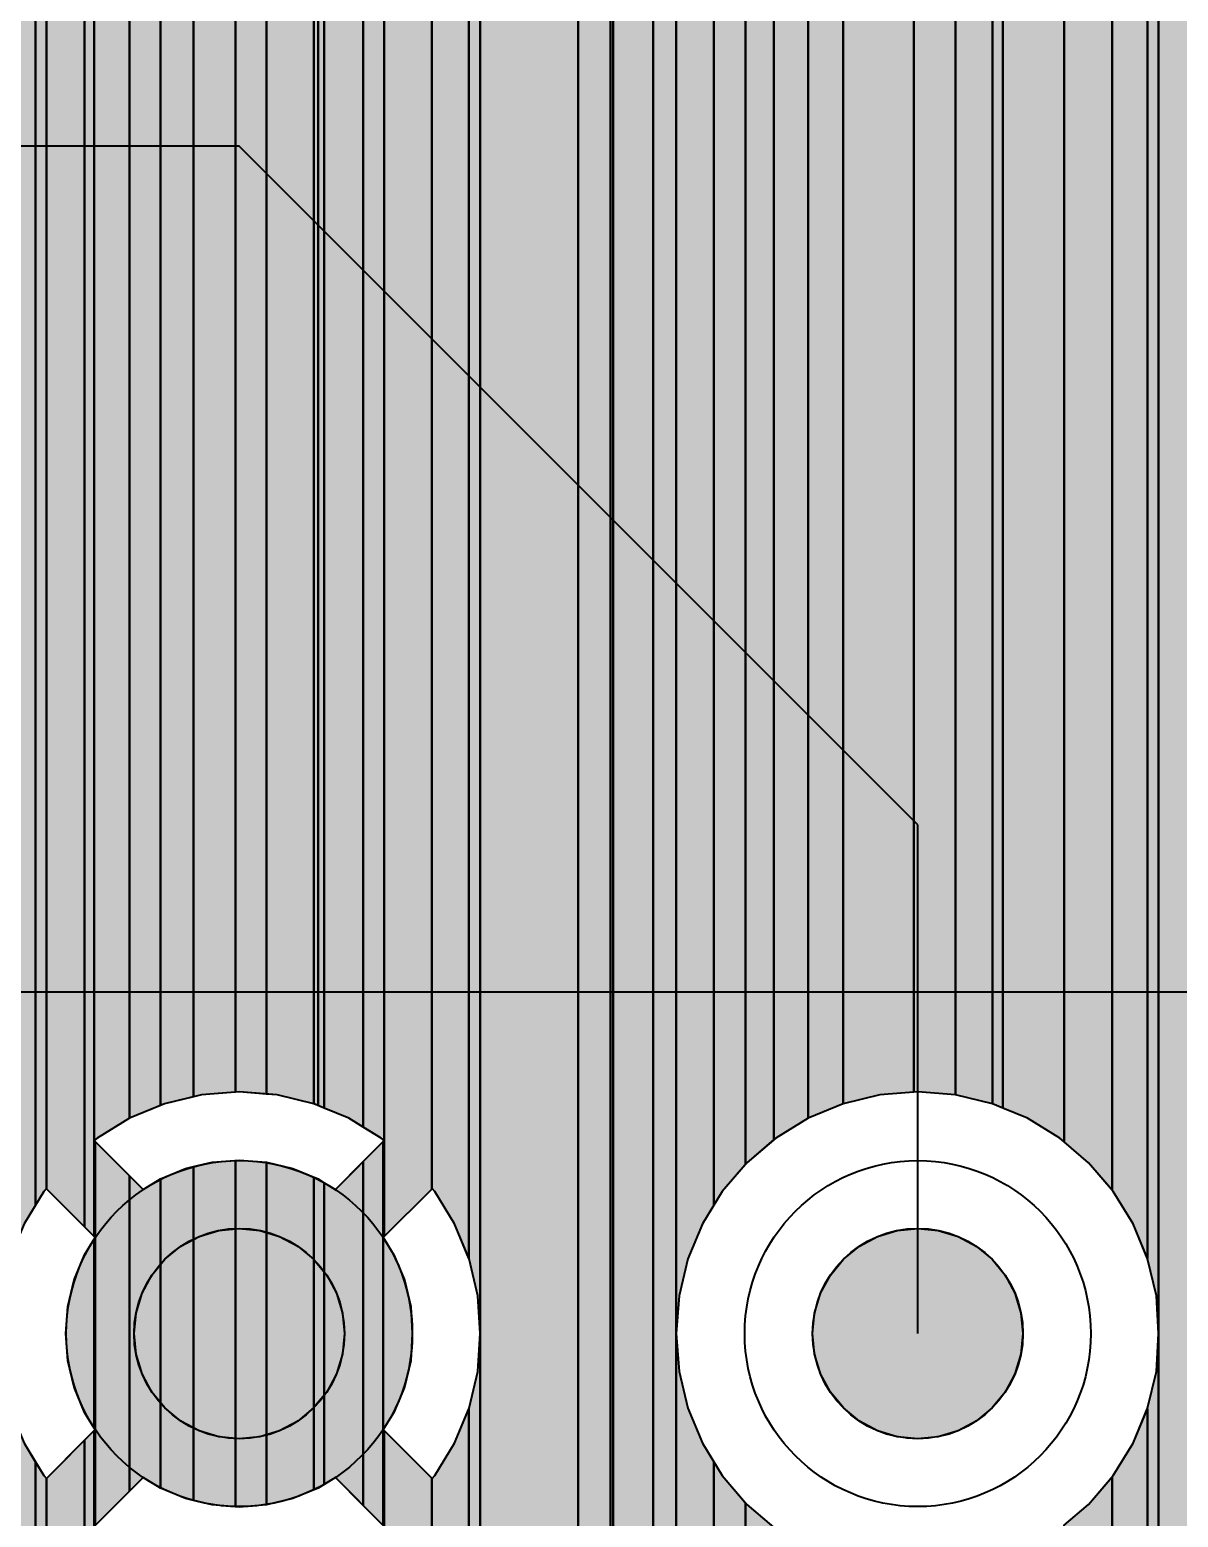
# Model space of a CAD drawing. Header units: millimetres. Extents: x 3 to 111, y 3 to 56.
# Drawn here: x 89.91 to 94.21, y 44.88 to 50.45 of the extents above; entities that cross this region are included whole.
import ezdxf

# ---------------------------------------------------------------- set-up
doc = ezdxf.new("R2010")
doc.units = ezdxf.units.MM
for name, color, linetype in [('bottom_copper', 7, 'Continuous'), ('drill_plated', 7, 'Continuous'), ('top_copper', 7, 'Continuous'), ('top_silk', 7, 'Continuous')]:
    doc.layers.add(name, color=color, linetype=linetype)

# ---------------------------------------------------------------- blocks, each defined once
blk = doc.blocks.new('Block9627')
at = {"layer": 'bottom_copper', "lineweight": 40}
for points in [[(0.3419, 37.6894), (0.2632, 37.6705), (0.1744, 37.6338), (0.1744, 46.3508), (0.2291, 46.3843), (0.3419, 46.4806), (0.3419, 37.6894)], [(0.1744, 39.3503), (0.166, 39.4918), (0.1329, 39.6298), (0.1321, 39.6318), (0.1321, 46.3249), (0.1744, 46.3508), (0.1744, 39.3503)], [(0.1321, 39.6318), (0.0786, 39.7609), (0.0044, 39.8819), (0, 39.8871), (0, 46.2607), (0.0842, 46.2955), (0.1321, 46.3249), (0.1321, 39.6318)], [(0, 39.8871), (-0.0877, 39.9899), (-0.1792, 40.068), (-0.1792, 46.2049), (-0.0728, 46.2305), (0, 46.2607), (0, 39.8871)], [(0.1744, 37.6338), (0.1321, 37.6162), (0.1321, 39.0689), (0.1329, 39.0708), (0.166, 39.2088), (0.1744, 39.3503), (0.1744, 37.6338)], [(0.1321, 37.6162), (0.0111, 37.542), (0, 37.5326), (0, 38.8136), (0.0044, 38.8187), (0.0786, 38.9397), (0.1321, 39.0689), (0.1321, 37.6162)], [(0, 37.1734), (-0.1792, 37.3526), (-0.1792, 38.6326), (-0.0877, 38.7107), (0, 38.8136), (0, 37.1734)]]:
    blk.add_hatch(color=7, dxfattribs=at).paths.add_polyline_path(points, flags=0)
at = {"layer": 'bottom_copper', "color": 7, "lineweight": 40}
for points in [[(0.3419, 37.6894), (0.2632, 37.6705), (0.1744, 37.6338), (0.1744, 46.3508), (0.2291, 46.3843), (0.3419, 46.4806), (0.3419, 37.6894)], [(0.1744, 39.3503), (0.166, 39.4918), (0.1329, 39.6298), (0.1321, 39.6318), (0.1321, 46.3249), (0.1744, 46.3508), (0.1744, 39.3503)], [(0.1321, 39.6318), (0.0786, 39.7609), (0.0044, 39.8819), (0, 39.8871), (0, 46.2607), (0.0842, 46.2955), (0.1321, 46.3249), (0.1321, 39.6318)], [(0, 39.8871), (-0.0877, 39.9899), (-0.1792, 40.068), (-0.1792, 46.2049), (-0.0728, 46.2305), (0, 46.2607), (0, 39.8871)], [(0.1744, 37.6338), (0.1321, 37.6162), (0.1321, 39.0689), (0.1329, 39.0708), (0.166, 39.2088), (0.1744, 39.3503), (0.1744, 37.6338)], [(0.1321, 37.6162), (0.0111, 37.542), (0, 37.5326), (0, 38.8136), (0.0044, 38.8187), (0.0786, 38.9397), (0.1321, 39.0689), (0.1321, 37.6162)], [(0, 37.1734), (-0.1792, 37.3526), (-0.1792, 38.6326), (-0.0877, 38.7107), (0, 38.8136), (0, 37.1734)]]:
    blk.add_lwpolyline(points, close=True, dxfattribs=at)
blk = doc.blocks.new('Block10549')
at = {"layer": 'bottom_copper', "lineweight": 40}
for points in [[(0.1601, 40.2302), (0.0221, 40.2633), (0.01, 40.2643), (0.01, 51.435), (0.1601, 51.435), (0.1601, 40.2302)], [(0.2461, 40.1946), (0.1601, 40.2302), (0.1601, 51.435), (0.2461, 51.435), (0.2461, 40.1946)], [(0.3877, 42.3907), (0.3447, 42.3206), (0.2904, 42.1895), (0.2573, 42.0515), (0.2461, 41.91), (0.2461, 51.435), (0.3877, 51.435), (0.3877, 42.3907)], [(0.01, 40.2643), (0, 40.265), (0, 49.6506), (0.01, 49.82), (0.01, 40.2643)], [(0.5057, 42.5434), (0.4189, 42.4416), (0.3877, 42.3907), (0.3877, 49.82), (0.401, 49.6506), (0.4407, 49.4854), (0.5057, 49.3284), (0.5057, 42.5434)], [(0, 40.265), (-0.1194, 40.2745), (-0.1208, 40.2744), (-0.1208, 49.3021), (-0.1047, 49.3284), (-0.0397, 49.4854), (0, 49.6506), (0, 40.265)], [(0.6123, 42.636), (0.511, 42.5496), (0.5057, 42.5434), (0.5057, 49.3284), (0.5945, 49.1835), (0.6123, 49.1626), (0.6123, 42.636)], [(0.74, 42.7159), (0.619, 42.6417), (0.6123, 42.636), (0.6123, 49.1626), (0.7048, 49.0543), (0.74, 49.0242), (0.74, 42.7159)], [(0.8711, 42.7702), (0.74, 42.7159), (0.74, 49.0242), (0.834, 48.944), (0.8711, 48.9213), (0.8711, 42.7702)], [(1.1359, 42.8133), (1.0091, 42.8033), (0.8711, 42.7702), (0.8711, 48.9213), (0.9789, 48.8552), (1.1359, 48.7902), (1.1359, 42.8133)], [(1.2921, 42.8033), (1.1506, 42.8145), (1.1359, 42.8133), (1.1359, 48.7902), (1.2921, 48.7527), (1.2921, 42.8033)], [(1.4301, 42.7702), (1.2921, 42.8033), (1.2921, 48.7527), (1.3011, 48.7505), (1.4301, 48.7403), (1.4301, 42.7702)], [(1.4688, 42.7542), (1.4301, 42.7702), (1.4301, 48.7403), (1.4688, 48.7373), (1.4688, 42.7542)], [(0.3877, 40.1167), (0.2912, 40.1759), (0.2461, 40.1946), (0.2461, 41.91), (0.2573, 41.7685), (0.2904, 41.6305), (0.3447, 41.4994), (0.3877, 41.4293), (0.3877, 40.1167)], [(0.5057, 40.022), (0.4122, 40.1017), (0.3877, 40.1167), (0.3877, 41.4293), (0.4189, 41.3784), (0.5057, 41.2766), (0.5057, 40.022)], [(0.6123, 39.9016), (0.5202, 40.0096), (0.5057, 40.022), (0.5057, 41.2766), (0.511, 41.2704), (0.6123, 41.184), (0.6123, 39.9016)]]:
    blk.add_hatch(color=7, dxfattribs=at).paths.add_polyline_path(points, flags=0)
at = {"layer": 'bottom_copper', "color": 7, "lineweight": 40}
for points in [[(0.1601, 40.2302), (0.0221, 40.2633), (0.01, 40.2643), (0.01, 51.435), (0.1601, 51.435), (0.1601, 40.2302)], [(0.2461, 40.1946), (0.1601, 40.2302), (0.1601, 51.435), (0.2461, 51.435), (0.2461, 40.1946)], [(0.3877, 42.3907), (0.3447, 42.3206), (0.2904, 42.1895), (0.2573, 42.0515), (0.2461, 41.91), (0.2461, 51.435), (0.3877, 51.435), (0.3877, 42.3907)], [(0.01, 40.2643), (0, 40.265), (0, 49.6506), (0.01, 49.82), (0.01, 40.2643)], [(0.5057, 42.5434), (0.4189, 42.4416), (0.3877, 42.3907), (0.3877, 49.82), (0.401, 49.6506), (0.4407, 49.4854), (0.5057, 49.3284), (0.5057, 42.5434)], [(0, 40.265), (-0.1194, 40.2745), (-0.1208, 40.2744), (-0.1208, 49.3021), (-0.1047, 49.3284), (-0.0397, 49.4854), (0, 49.6506), (0, 40.265)], [(0.6123, 42.636), (0.511, 42.5496), (0.5057, 42.5434), (0.5057, 49.3284), (0.5945, 49.1835), (0.6123, 49.1626), (0.6123, 42.636)], [(0.74, 42.7159), (0.619, 42.6417), (0.6123, 42.636), (0.6123, 49.1626), (0.7048, 49.0543), (0.74, 49.0242), (0.74, 42.7159)], [(0.8711, 42.7702), (0.74, 42.7159), (0.74, 49.0242), (0.834, 48.944), (0.8711, 48.9213), (0.8711, 42.7702)], [(1.1359, 42.8133), (1.0091, 42.8033), (0.8711, 42.7702), (0.8711, 48.9213), (0.9789, 48.8552), (1.1359, 48.7902), (1.1359, 42.8133)], [(1.2921, 42.8033), (1.1506, 42.8145), (1.1359, 42.8133), (1.1359, 48.7902), (1.2921, 48.7527), (1.2921, 42.8033)], [(1.4301, 42.7702), (1.2921, 42.8033), (1.2921, 48.7527), (1.3011, 48.7505), (1.4301, 48.7403), (1.4301, 42.7702)], [(1.4688, 42.7542), (1.4301, 42.7702), (1.4301, 48.7403), (1.4688, 48.7373), (1.4688, 42.7542)], [(0.3877, 40.1167), (0.2912, 40.1759), (0.2461, 40.1946), (0.2461, 41.91), (0.2573, 41.7685), (0.2904, 41.6305), (0.3447, 41.4994), (0.3877, 41.4293), (0.3877, 40.1167)], [(0.5057, 40.022), (0.4122, 40.1017), (0.3877, 40.1167), (0.3877, 41.4293), (0.4189, 41.3784), (0.5057, 41.2766), (0.5057, 40.022)], [(0.6123, 39.9016), (0.5202, 40.0096), (0.5057, 40.022), (0.5057, 41.2766), (0.511, 41.2704), (0.6123, 41.184), (0.6123, 39.9016)]]:
    blk.add_lwpolyline(points, close=True, dxfattribs=at)
blk = doc.blocks.new('Block10751')
at = {"layer": 'bottom_copper', "lineweight": 40}
for points in [[(0.4092, 0.0985), (0.2691, 0.0874), (0.1311, 0.0543), (0.0423, 0.0175), (0.0423, 8.7346), (0.097, 8.7681), (0.2262, 8.8784), (0.3365, 9.0076), (0.4092, 9.1262), (0.4092, 0.0985)], [(0, 2.0155), (-0.0535, 2.1447), (-0.1277, 2.2657), (-0.1371, 2.2768), (-0.1389, 2.275), (-0.1389, 8.6416), (-0.0479, 8.6793), (0, 8.7087), (0, 2.0155)], [(0.0423, 1.7341), (0.0339, 1.8756), (0.0008, 2.0136), (0, 2.0155), (0, 8.7087), (0.0423, 8.7346), (0.0423, 1.7341)], [(0.0423, 0.0175), (0, 0), (0, 1.4527), (0.0008, 1.4546), (0.0339, 1.5926), (0.0423, 1.7341), (0.0423, 0.0175)], [(0, 0), (-0.121, -0.0742), (-0.1389, -0.0894), (-0.1389, 1.1932), (-0.1371, 1.1914), (-0.1277, 1.2025), (-0.0535, 1.3235), (0, 1.4527), (0, 0)]]:
    blk.add_hatch(color=7, dxfattribs=at).paths.add_polyline_path(points, flags=0)
at = {"layer": 'bottom_copper', "color": 7, "lineweight": 40}
for points in [[(0.4092, 0.0985), (0.2691, 0.0874), (0.1311, 0.0543), (0.0423, 0.0175), (0.0423, 8.7346), (0.097, 8.7681), (0.2262, 8.8784), (0.3365, 9.0076), (0.4092, 9.1262), (0.4092, 0.0985)], [(0, 2.0155), (-0.0535, 2.1447), (-0.1277, 2.2657), (-0.1371, 2.2768), (-0.1389, 2.275), (-0.1389, 8.6416), (-0.0479, 8.6793), (0, 8.7087), (0, 2.0155)], [(0.0423, 1.7341), (0.0339, 1.8756), (0.0008, 2.0136), (0, 2.0155), (0, 8.7087), (0.0423, 8.7346), (0.0423, 1.7341)], [(0.0423, 0.0175), (0, 0), (0, 1.4527), (0.0008, 1.4546), (0.0339, 1.5926), (0.0423, 1.7341), (0.0423, 0.0175)], [(0, 0), (-0.121, -0.0742), (-0.1389, -0.0894), (-0.1389, 1.1932), (-0.1371, 1.1914), (-0.1277, 1.2025), (-0.0535, 1.3235), (0, 1.4527), (0, 0)]]:
    blk.add_lwpolyline(points, close=True, dxfattribs=at)
blk = doc.blocks.new('Block11096')
at = {"layer": 'bottom_copper', "lineweight": 40}
for points in [[(0.355, 42.4509), (0.1772, 42.2731), (0.1772, 48.7633), (0.289, 48.7902), (0.355, 48.8175), (0.355, 42.4509)], [(0.0986, 42.6831), (0.0451, 42.7159), (-0.0473, 42.7542), (-0.0473, 48.7373), (-0.0456, 48.7372), (0.0986, 48.7485), (0.0986, 42.6831)], [(0.1772, 42.6323), (0.1661, 42.6417), (0.0986, 42.6831), (0.0986, 48.7485), (0.1238, 48.7505), (0.1772, 48.7633), (0.1772, 42.6323)], [(0.1737, 41.1912), (0.0986, 41.2663), (0.0986, 42.5537), (0.1737, 42.6288), (0.1737, 41.1912)], [(0.1772, 42.2731), (0.1737, 42.2696), (0.1737, 42.6288), (0.1772, 42.6323), (0.1772, 42.2731)], [(0.0986, 41.2663), (-0.0059, 41.3708), (-0.0473, 41.3454), (-0.0473, 42.4746), (-0.0059, 42.4492), (0.0986, 42.5537), (0.0986, 41.2663)], [(0.2762, 41.8084), (0.2524, 41.7092), (0.2134, 41.615), (0.1737, 41.5504), (0.1737, 42.2696), (0.2134, 42.205), (0.2524, 42.1108), (0.2762, 42.0116), (0.2822, 41.91), (0.2762, 41.8084)], [(0.1772, 41.1877), (0.1737, 41.1912), (0.1737, 41.5504), (0.1772, 41.5469), (0.1772, 41.1877)], [(0.355, 40.0865), (0.2649, 40.0096), (0.1772, 39.9068), (0.1772, 41.5469), (0.355, 41.3691), (0.355, 40.0865)]]:
    blk.add_hatch(color=7, dxfattribs=at).paths.add_polyline_path(points, flags=0)
at = {"layer": 'bottom_copper', "color": 7, "lineweight": 40}
for points in [[(0.355, 42.4509), (0.1772, 42.2731), (0.1772, 48.7633), (0.289, 48.7902), (0.355, 48.8175), (0.355, 42.4509)], [(0.0986, 42.6831), (0.0451, 42.7159), (-0.0473, 42.7542), (-0.0473, 48.7373), (-0.0456, 48.7372), (0.0986, 48.7485), (0.0986, 42.6831)], [(0.1772, 42.6323), (0.1661, 42.6417), (0.0986, 42.6831), (0.0986, 48.7485), (0.1238, 48.7505), (0.1772, 48.7633), (0.1772, 42.6323)], [(0.1737, 41.1912), (0.0986, 41.2663), (0.0986, 42.5537), (0.1737, 42.6288), (0.1737, 41.1912)], [(0.1772, 42.2731), (0.1737, 42.2696), (0.1737, 42.6288), (0.1772, 42.6323), (0.1772, 42.2731)], [(0.0986, 41.2663), (-0.0059, 41.3708), (-0.0473, 41.3454), (-0.0473, 42.4746), (-0.0059, 42.4492), (0.0986, 42.5537), (0.0986, 41.2663)], [(0.2762, 41.8084), (0.2524, 41.7092), (0.2134, 41.615), (0.1737, 41.5504), (0.1737, 42.2696), (0.2134, 42.205), (0.2524, 42.1108), (0.2762, 42.0116), (0.2822, 41.91), (0.2762, 41.8084)], [(0.1772, 41.1877), (0.1737, 41.1912), (0.1737, 41.5504), (0.1772, 41.5469), (0.1772, 41.1877)], [(0.355, 40.0865), (0.2649, 40.0096), (0.1772, 39.9068), (0.1772, 41.5469), (0.355, 41.3691), (0.355, 40.0865)]]:
    blk.add_lwpolyline(points, close=True, dxfattribs=at)
blk = doc.blocks.new('Block11674')
at = {"layer": 'bottom_copper', "lineweight": 40}
for points in [[(0, 42.3093), (-0.143, 42.4523), (-0.143, 49.5351), (-0.131, 49.4854), (-0.066, 49.3284), (0, 49.2207), (0, 42.3093)], [(0.0362, 42.2731), (0, 42.3093), (0, 49.2207), (0.0228, 49.1835), (0.0362, 49.1678), (0.0362, 42.2731)], [(0.1683, 42.7159), (0.0473, 42.6417), (0.0362, 42.6323), (0.0362, 49.1678), (0.1331, 49.0543), (0.1683, 49.0242), (0.1683, 42.7159)], [(0.2839, 42.7638), (0.1683, 42.7159), (0.1683, 49.0242), (0.2623, 48.944), (0.2839, 48.9308), (0.2839, 42.7638)], [(0.4072, 42.7961), (0.2994, 42.7702), (0.2839, 42.7638), (0.2839, 48.9308), (0.4072, 48.8552), (0.4072, 42.7961)], [(0.5642, 42.8133), (0.4374, 42.8033), (0.4072, 42.7961), (0.4072, 48.8552), (0.5642, 48.7902), (0.5642, 42.8133)], [(0.6805, 42.8065), (0.5789, 42.8145), (0.5642, 42.8133), (0.5642, 48.7902), (0.6805, 48.7623), (0.6805, 42.8065)], [(0.8584, 42.7702), (0.7204, 42.8033), (0.6805, 42.8065), (0.6805, 48.7623), (0.7294, 48.7505), (0.8584, 48.7403), (0.8584, 42.7702)], [(0.8739, 42.7638), (0.8584, 42.7702), (0.8584, 48.7403), (0.8739, 48.7391), (0.8739, 42.7638)], [(0.8971, 42.7542), (0.8739, 42.7638), (0.8739, 48.7391), (0.8971, 48.7373), (0.8971, 42.7542)], [(0.0397, 42.2696), (0.0362, 42.2731), (0.0362, 42.6323), (0.0397, 42.6288), (0.0397, 42.2696)], [(0.1683, 41.3198), (0.0397, 41.1912), (0.0397, 42.6288), (0.1683, 42.5002), (0.1683, 41.3198)], [(0.5642, 41.2615), (0.4773, 41.2683), (0.4072, 41.2851), (0.4072, 42.5349), (0.4773, 42.5517), (0.5642, 42.5585), (0.5642, 41.2615)], [(0.6805, 41.2683), (0.5789, 41.2603), (0.5642, 41.2615), (0.5642, 42.5585), (0.5789, 42.5597), (0.6805, 42.5517), (0.6805, 41.2683)], [(0.8584, 41.3247), (0.7797, 41.2921), (0.6805, 41.2683), (0.6805, 42.5517), (0.7797, 42.5279), (0.8584, 42.4953), (0.8584, 41.3247)], [(0.2839, 41.3311), (0.2193, 41.3708), (0.1683, 41.3198), (0.1683, 42.5002), (0.2193, 42.4492), (0.2839, 42.4889), (0.2839, 41.3311)], [(0.4072, 41.2851), (0.3781, 41.2921), (0.2839, 41.3311), (0.2839, 42.4889), (0.3781, 42.5279), (0.4072, 42.5349), (0.4072, 41.2851)], [(0.8971, 41.3454), (0.8739, 41.3311), (0.8584, 41.3247), (0.8584, 42.4953), (0.8739, 42.4889), (0.8971, 42.4746), (0.8971, 41.3454)], [(0.0397, 41.5504), (0.0362, 41.5561), (0.0362, 42.2639), (0.0397, 42.2696), (0.0397, 41.5504)], [(0.0362, 41.5561), (0, 41.615), (-0.039, 41.7092), (-0.0628, 41.8084), (-0.0708, 41.91), (-0.0628, 42.0116), (-0.039, 42.1108), (0, 42.205), (0.0362, 42.2639), (0.0362, 41.5561)], [(0.0362, 39.9068), (0, 39.9492), (0, 41.5107), (0.0362, 41.5469), (0.0362, 39.9068)], [(0.0397, 41.1912), (0.0362, 41.1877), (0.0362, 41.5469), (0.0397, 41.5504), (0.0397, 41.1912)], [(0, 39.9492), (-0.0515, 40.0096), (-0.143, 40.0877), (-0.143, 41.3677), (0, 41.5107), (0, 39.9492)]]:
    blk.add_hatch(color=7, dxfattribs=at).paths.add_polyline_path(points, flags=0)
at = {"layer": 'bottom_copper', "color": 7, "lineweight": 40}
for points in [[(0, 42.3093), (-0.143, 42.4523), (-0.143, 49.5351), (-0.131, 49.4854), (-0.066, 49.3284), (0, 49.2207), (0, 42.3093)], [(0.0362, 42.2731), (0, 42.3093), (0, 49.2207), (0.0228, 49.1835), (0.0362, 49.1678), (0.0362, 42.2731)], [(0.1683, 42.7159), (0.0473, 42.6417), (0.0362, 42.6323), (0.0362, 49.1678), (0.1331, 49.0543), (0.1683, 49.0242), (0.1683, 42.7159)], [(0.2839, 42.7638), (0.1683, 42.7159), (0.1683, 49.0242), (0.2623, 48.944), (0.2839, 48.9308), (0.2839, 42.7638)], [(0.4072, 42.7961), (0.2994, 42.7702), (0.2839, 42.7638), (0.2839, 48.9308), (0.4072, 48.8552), (0.4072, 42.7961)], [(0.5642, 42.8133), (0.4374, 42.8033), (0.4072, 42.7961), (0.4072, 48.8552), (0.5642, 48.7902), (0.5642, 42.8133)], [(0.6805, 42.8065), (0.5789, 42.8145), (0.5642, 42.8133), (0.5642, 48.7902), (0.6805, 48.7623), (0.6805, 42.8065)], [(0.8584, 42.7702), (0.7204, 42.8033), (0.6805, 42.8065), (0.6805, 48.7623), (0.7294, 48.7505), (0.8584, 48.7403), (0.8584, 42.7702)], [(0.8739, 42.7638), (0.8584, 42.7702), (0.8584, 48.7403), (0.8739, 48.7391), (0.8739, 42.7638)], [(0.8971, 42.7542), (0.8739, 42.7638), (0.8739, 48.7391), (0.8971, 48.7373), (0.8971, 42.7542)], [(0.0397, 42.2696), (0.0362, 42.2731), (0.0362, 42.6323), (0.0397, 42.6288), (0.0397, 42.2696)], [(0.1683, 41.3198), (0.0397, 41.1912), (0.0397, 42.6288), (0.1683, 42.5002), (0.1683, 41.3198)], [(0.5642, 41.2615), (0.4773, 41.2683), (0.4072, 41.2851), (0.4072, 42.5349), (0.4773, 42.5517), (0.5642, 42.5585), (0.5642, 41.2615)], [(0.6805, 41.2683), (0.5789, 41.2603), (0.5642, 41.2615), (0.5642, 42.5585), (0.5789, 42.5597), (0.6805, 42.5517), (0.6805, 41.2683)], [(0.8584, 41.3247), (0.7797, 41.2921), (0.6805, 41.2683), (0.6805, 42.5517), (0.7797, 42.5279), (0.8584, 42.4953), (0.8584, 41.3247)], [(0.2839, 41.3311), (0.2193, 41.3708), (0.1683, 41.3198), (0.1683, 42.5002), (0.2193, 42.4492), (0.2839, 42.4889), (0.2839, 41.3311)], [(0.4072, 41.2851), (0.3781, 41.2921), (0.2839, 41.3311), (0.2839, 42.4889), (0.3781, 42.5279), (0.4072, 42.5349), (0.4072, 41.2851)], [(0.8971, 41.3454), (0.8739, 41.3311), (0.8584, 41.3247), (0.8584, 42.4953), (0.8739, 42.4889), (0.8971, 42.4746), (0.8971, 41.3454)], [(0.0397, 41.5504), (0.0362, 41.5561), (0.0362, 42.2639), (0.0397, 42.2696), (0.0397, 41.5504)], [(0.0362, 41.5561), (0, 41.615), (-0.039, 41.7092), (-0.0628, 41.8084), (-0.0708, 41.91), (-0.0628, 42.0116), (-0.039, 42.1108), (0, 42.205), (0.0362, 42.2639), (0.0362, 41.5561)], [(0.0362, 39.9068), (0, 39.9492), (0, 41.5107), (0.0362, 41.5469), (0.0362, 39.9068)], [(0.0397, 41.1912), (0.0362, 41.1877), (0.0362, 41.5469), (0.0397, 41.5504), (0.0397, 41.1912)], [(0, 39.9492), (-0.0515, 40.0096), (-0.143, 40.0877), (-0.143, 41.3677), (0, 41.5107), (0, 39.9492)]]:
    blk.add_lwpolyline(points, close=True, dxfattribs=at)
blk = doc.blocks.new('Block12027')
at = {"layer": 'bottom_copper', "lineweight": 40}
for points in [[(0.3877, 2.1257), (0.3447, 2.0556), (0.2904, 1.9245), (0.2573, 1.7865), (0.2461, 1.645), (0.2461, 11.17), (0.3877, 11.17), (0.3877, 2.1257)], [(0.4287, 2.1873), (0.4283, 2.1877), (0.4189, 2.1766), (0.3877, 2.1257), (0.3877, 9.555), (0.401, 9.3856), (0.4287, 9.2701), (0.4287, 2.1873)], [(0.3877, -0.1483), (0.2912, -0.0891), (0.2461, -0.0705), (0.2461, 1.645), (0.2573, 1.5035), (0.2904, 1.3655), (0.3447, 1.2344), (0.3877, 1.1642), (0.3877, -0.1483)], [(0.4287, -0.1773), (0.4122, -0.1633), (0.3877, -0.1483), (0.3877, 1.1642), (0.4189, 1.1134), (0.4283, 1.1023), (0.4287, 1.1027), (0.4287, -0.1773)]]:
    blk.add_hatch(color=7, dxfattribs=at).paths.add_polyline_path(points, flags=0)
at = {"layer": 'bottom_copper', "color": 7, "lineweight": 40}
for points in [[(0.3877, 2.1257), (0.3447, 2.0556), (0.2904, 1.9245), (0.2573, 1.7865), (0.2461, 1.645), (0.2461, 11.17), (0.3877, 11.17), (0.3877, 2.1257)], [(0.4287, 2.1873), (0.4283, 2.1877), (0.4189, 2.1766), (0.3877, 2.1257), (0.3877, 9.555), (0.401, 9.3856), (0.4287, 9.2701), (0.4287, 2.1873)], [(0.3877, -0.1483), (0.2912, -0.0891), (0.2461, -0.0705), (0.2461, 1.645), (0.2573, 1.5035), (0.2904, 1.3655), (0.3447, 1.2344), (0.3877, 1.1642), (0.3877, -0.1483)], [(0.4287, -0.1773), (0.4122, -0.1633), (0.3877, -0.1483), (0.3877, 1.1642), (0.4189, 1.1134), (0.4283, 1.1023), (0.4287, 1.1027), (0.4287, -0.1773)]]:
    blk.add_lwpolyline(points, close=True, dxfattribs=at)

msp = doc.modelspace()

# ---------------------------------------------------------------- hatches: boundary and pattern name
at = {"layer": 'bottom_copper', "lineweight": 40}
for points in [[(93.7862, 46.2877), (93.7697, 46.3017), (93.6487, 46.3759), (93.5563, 46.4142), (93.5563, 52.3973), (93.558, 52.3972), (93.7274, 52.4105), (93.7862, 52.4246), (93.7862, 46.2877)], [(91.0842, 45.4932), (91.0618, 45.4193), (91.0254, 45.3513), (90.9765, 45.2916), (90.9168, 45.2427), (90.8488, 45.2063), (90.7749, 45.1839), (90.6981, 45.1763), (90.6213, 45.1839), (90.5474, 45.2063), (90.4794, 45.2427), (90.4197, 45.2916), (90.3708, 45.3513), (90.3344, 45.4193), (90.312, 45.4932), (90.3044, 45.57), (90.312, 45.6468), (90.3344, 45.7207), (90.3708, 45.7887), (90.4197, 45.8484), (90.4794, 45.8973), (90.5474, 45.9337), (90.6213, 45.9561), (90.6981, 45.9637), (90.7749, 45.9561), (90.8488, 45.9337), (90.9168, 45.8973), (90.9765, 45.8484), (91.0254, 45.7887), (91.0618, 45.7207), (91.0842, 45.6468), (91.0918, 45.57), (91.0842, 45.4932)], [(93.6242, 45.4932), (93.6018, 45.4193), (93.5654, 45.3513), (93.5165, 45.2916), (93.4568, 45.2427), (93.3888, 45.2063), (93.3149, 45.1839), (93.2381, 45.1763), (93.1613, 45.1839), (93.0874, 45.2063), (93.0194, 45.2427), (92.9597, 45.2916), (92.9108, 45.3513), (92.8744, 45.4193), (92.852, 45.4932), (92.8444, 45.57), (92.852, 45.6468), (92.8744, 45.7207), (92.9108, 45.7887), (92.9597, 45.8484), (93.0194, 45.8973), (93.0874, 45.9337), (93.1613, 45.9561), (93.2381, 45.9637), (93.3149, 45.9561), (93.3888, 45.9337), (93.4568, 45.8973), (93.5165, 45.8484), (93.5654, 45.7887), (93.6018, 45.7207), (93.6242, 45.6468), (93.6318, 45.57), (93.6242, 45.4932)]]:
    msp.add_hatch(color=7, dxfattribs=at).paths.add_polyline_path(points, flags=0)
at = {"layer": 'drill_plated', "lineweight": 40}
for points in [[(91.0842, 45.4932), (91.0618, 45.4193), (91.0254, 45.3513), (90.9765, 45.2916), (90.9168, 45.2427), (90.8488, 45.2063), (90.7749, 45.1839), (90.6981, 45.1763), (90.6213, 45.1839), (90.5474, 45.2063), (90.4794, 45.2427), (90.4197, 45.2916), (90.3708, 45.3513), (90.3344, 45.4193), (90.312, 45.4932), (90.3044, 45.57), (90.312, 45.6468), (90.3344, 45.7207), (90.3708, 45.7887), (90.4197, 45.8484), (90.4794, 45.8973), (90.5474, 45.9337), (90.6213, 45.9561), (90.6981, 45.9637), (90.7749, 45.9561), (90.8488, 45.9337), (90.9168, 45.8973), (90.9765, 45.8484), (91.0254, 45.7887), (91.0618, 45.7207), (91.0842, 45.6468), (91.0918, 45.57), (91.0842, 45.4932)], [(93.6242, 45.4932), (93.6018, 45.4193), (93.5654, 45.3513), (93.5165, 45.2916), (93.4568, 45.2427), (93.3888, 45.2063), (93.3149, 45.1839), (93.2381, 45.1763), (93.1613, 45.1839), (93.0874, 45.2063), (93.0194, 45.2427), (92.9597, 45.2916), (92.9108, 45.3513), (92.8744, 45.4193), (92.852, 45.4932), (92.8444, 45.57), (92.852, 45.6468), (92.8744, 45.7207), (92.9108, 45.7887), (92.9597, 45.8484), (93.0194, 45.8973), (93.0874, 45.9337), (93.1613, 45.9561), (93.2381, 45.9637), (93.3149, 45.9561), (93.3888, 45.9337), (93.4568, 45.8973), (93.5165, 45.8484), (93.5654, 45.7887), (93.6018, 45.7207), (93.6242, 45.6468), (93.6318, 45.57), (93.6242, 45.4932)]]:
    msp.add_hatch(color=7, dxfattribs=at).paths.add_polyline_path(points, flags=0)
at = {"layer": 'top_copper', "lineweight": 40}
for points in [[(91.0842, 45.4932), (91.0618, 45.4193), (91.0254, 45.3513), (90.9765, 45.2916), (90.9168, 45.2427), (90.8488, 45.2063), (90.7749, 45.1839), (90.6981, 45.1763), (90.6213, 45.1839), (90.5474, 45.2063), (90.4794, 45.2427), (90.4197, 45.2916), (90.3708, 45.3513), (90.3344, 45.4193), (90.312, 45.4932), (90.3044, 45.57), (90.312, 45.6468), (90.3344, 45.7207), (90.3708, 45.7887), (90.4197, 45.8484), (90.4794, 45.8973), (90.5474, 45.9337), (90.6213, 45.9561), (90.6981, 45.9637), (90.7749, 45.9561), (90.8488, 45.9337), (90.9168, 45.8973), (90.9765, 45.8484), (91.0254, 45.7887), (91.0618, 45.7207), (91.0842, 45.6468), (91.0918, 45.57), (91.0842, 45.4932)], [(93.6242, 45.4932), (93.6018, 45.4193), (93.5654, 45.3513), (93.5165, 45.2916), (93.4568, 45.2427), (93.3888, 45.2063), (93.3149, 45.1839), (93.2381, 45.1763), (93.1613, 45.1839), (93.0874, 45.2063), (93.0194, 45.2427), (92.9597, 45.2916), (92.9108, 45.3513), (92.8744, 45.4193), (92.852, 45.4932), (92.8444, 45.57), (92.852, 45.6468), (92.8744, 45.7207), (92.9108, 45.7887), (92.9597, 45.8484), (93.0194, 45.8973), (93.0874, 45.9337), (93.1613, 45.9561), (93.2381, 45.9637), (93.3149, 45.9561), (93.3888, 45.9337), (93.4568, 45.8973), (93.5165, 45.8484), (93.5654, 45.7887), (93.6018, 45.7207), (93.6242, 45.6468), (93.6318, 45.57), (93.6242, 45.4932)]]:
    msp.add_hatch(color=7, dxfattribs=at).paths.add_polyline_path(points, flags=0)

# ---------------------------------------------------------------- linework, layer by layer
at = {"layer": 'bottom_copper', "color": 7, "lineweight": 40}
for p, q in [((89.9762, 46.1123), (89.9762, 53.1951)), ((89.9762, 53.1951), (89.9762, 46.1123)), ((91.9667, 43.9344), (91.9667, 52.9621)), ((91.9667, 52.9621), (91.9667, 43.9344)), ((91.4186, 46.1109), (91.4186, 52.4775)), ((91.4186, 52.4775), (91.4186, 46.1109)), ((93.7862, 46.2877), (93.7862, 52.4246)), ((93.7862, 52.4246), (93.7862, 46.2877)), ((91.0163, 46.4142), (91.0163, 52.3973)), ((91.0163, 52.3973), (91.0163, 46.4142)), ((93.5563, 46.4142), (93.5563, 52.3973)), ((93.5563, 52.3973), (93.5563, 46.4142)), ((90.5566, 46.4633), (90.4186, 46.4302)), ((90.6981, 46.4745), (90.5566, 46.4633)), ((90.8396, 46.4633), (90.6981, 46.4745)), ((90.9776, 46.4302), (90.8396, 46.4633)), ((93.0966, 46.4633), (92.9586, 46.4302)), ((93.2381, 46.4745), (93.0966, 46.4633)), ((93.3796, 46.4633), (93.2381, 46.4745)), ((93.5176, 46.4302), (93.3796, 46.4633)), ((90.4186, 46.4302), (90.2875, 46.3759)), ((91.0163, 46.4142), (90.9776, 46.4302)), ((91.1087, 46.3759), (91.0163, 46.4142)), ((92.9586, 46.4302), (92.8275, 46.3759)), ((93.5563, 46.4142), (93.5176, 46.4302)), ((93.6487, 46.3759), (93.5563, 46.4142)), ((90.2875, 46.3759), (90.1665, 46.3017)), ((91.2297, 46.3017), (91.1087, 46.3759)), ((92.8275, 46.3759), (92.7065, 46.3017)), ((93.7697, 46.3017), (93.6487, 46.3759)), ((90.1665, 46.3017), (90.1554, 46.2923)), ((90.1554, 46.2923), (90.3385, 46.1092)), ((91.0577, 46.1092), (91.2408, 46.2923)), ((91.2408, 46.2923), (91.2297, 46.3017)), ((92.7065, 46.3017), (92.5985, 46.2096)), ((93.7862, 46.2877), (93.7697, 46.3017)), ((93.8777, 46.2096), (93.7862, 46.2877)), ((90.4031, 46.1489), (90.4973, 46.1879)), ((90.4973, 46.1879), (90.5965, 46.2117)), ((90.5965, 46.2117), (90.6981, 46.2197)), ((90.6981, 46.2197), (90.7997, 46.2117)), ((90.7997, 46.2117), (90.8989, 46.1879)), ((90.8989, 46.1879), (90.9931, 46.1489)), ((92.5985, 46.2096), (92.5064, 46.1016)), ((93.9698, 46.1016), (93.8777, 46.2096)), ((89.9758, 46.1127), (89.9664, 46.1016)), ((89.9762, 46.1123), (89.9758, 46.1127)), ((90.1589, 45.9296), (89.9762, 46.1123)), ((90.3385, 46.1092), (90.4031, 46.1489)), ((90.9931, 46.1489), (91.0163, 46.1346)), ((91.0163, 45.0054), (91.0163, 46.1346)), ((91.0163, 46.1346), (91.0577, 46.1092)), ((91.0163, 46.1346), (91.0163, 45.0054)), ((91.4186, 46.1109), (91.2373, 45.9296)), ((91.4204, 46.1127), (91.4186, 46.1109)), ((91.4298, 46.1016), (91.4204, 46.1127)), ((89.9664, 46.1016), (89.8922, 45.9806)), ((91.504, 45.9806), (91.4298, 46.1016)), ((92.5064, 46.1016), (92.4322, 45.9806)), ((94.044, 45.9806), (93.9698, 46.1016)), ((91.5583, 45.8495), (91.504, 45.9806)), ((92.4322, 45.9806), (92.3779, 45.8495)), ((94.0983, 45.8495), (94.044, 45.9806)), ((90.1192, 45.865), (90.1589, 45.9296)), ((91.2373, 45.9296), (91.277, 45.865)), ((90.0802, 45.7708), (90.1192, 45.865)), ((91.277, 45.865), (91.316, 45.7708)), ((91.5914, 45.7115), (91.5583, 45.8495)), ((92.3779, 45.8495), (92.3448, 45.7115)), ((94.1314, 45.7115), (94.0983, 45.8495)), ((90.0564, 45.6716), (90.0802, 45.7708)), ((91.316, 45.7708), (91.3398, 45.6716)), ((90.0484, 45.57), (90.0564, 45.6716)), ((91.3398, 45.6716), (91.3458, 45.57)), ((91.5998, 45.57), (91.5914, 45.7115)), ((92.3448, 45.7115), (92.3336, 45.57)), ((94.1398, 45.57), (94.1314, 45.7115)), ((90.0564, 45.4684), (90.0484, 45.57)), ((91.3458, 45.57), (91.3398, 45.4684)), ((91.5914, 45.4285), (91.5998, 45.57)), ((92.3336, 45.57), (92.3448, 45.4285)), ((94.1314, 45.4285), (94.1398, 45.57)), ((90.0802, 45.3692), (90.0564, 45.4684)), ((91.3398, 45.4684), (91.316, 45.3692)), ((91.5583, 45.2905), (91.5914, 45.4285)), ((92.3448, 45.4285), (92.3779, 45.2905)), ((94.0983, 45.2905), (94.1314, 45.4285)), ((90.1192, 45.275), (90.0802, 45.3692)), ((91.316, 45.3692), (91.277, 45.275)), ((90.1589, 45.2104), (90.1192, 45.275)), ((91.277, 45.275), (91.2373, 45.2104)), ((91.504, 45.1594), (91.5583, 45.2905)), ((92.3779, 45.2905), (92.4322, 45.1594)), ((94.044, 45.1594), (94.0983, 45.2905)), ((89.9762, 45.0277), (90.1589, 45.2104)), ((91.2373, 45.2104), (91.4186, 45.0291)), ((89.8922, 45.1594), (89.9664, 45.0384)), ((91.4298, 45.0384), (91.504, 45.1594)), ((92.4322, 45.1594), (92.5064, 45.0384)), ((93.9698, 45.0384), (94.044, 45.1594)), ((89.9664, 45.0384), (89.9758, 45.0273)), ((89.9758, 45.0273), (89.9762, 45.0277)), ((89.9762, 43.7477), (89.9762, 45.0277)), ((89.9762, 45.0277), (89.9762, 43.7477)), ((90.3385, 45.0308), (90.1554, 44.8477)), ((90.4031, 44.9911), (90.3385, 45.0308)), ((91.0163, 45.0054), (90.9931, 44.9911)), ((91.0577, 45.0308), (91.0163, 45.0054)), ((91.2408, 44.8477), (91.0577, 45.0308)), ((91.4186, 43.7465), (91.4186, 45.0291)), ((91.4186, 45.0291), (91.4204, 45.0273)), ((91.4186, 45.0291), (91.4186, 43.7465)), ((91.4204, 45.0273), (91.4298, 45.0384)), ((92.5064, 45.0384), (92.5985, 44.9304)), ((93.8777, 44.9304), (93.9698, 45.0384)), ((90.4973, 44.9521), (90.4031, 44.9911)), ((90.5965, 44.9283), (90.4973, 44.9521)), ((90.8989, 44.9521), (90.7997, 44.9283)), ((90.9931, 44.9911), (90.8989, 44.9521)), ((90.6981, 44.9203), (90.5965, 44.9283)), ((90.7997, 44.9283), (90.6981, 44.9203)), ((92.5985, 44.9304), (92.7065, 44.8383)), ((93.7862, 44.8523), (93.8777, 44.9304))]:
    msp.add_line(p, q, dxfattribs=at)
for points in [[(93.7862, 46.2877), (93.7697, 46.3017), (93.6487, 46.3759), (93.5563, 46.4142), (93.5563, 52.3973), (93.558, 52.3972), (93.7274, 52.4105), (93.7862, 52.4246), (93.7862, 46.2877)], [(91.0842, 45.4932), (91.0618, 45.4193), (91.0254, 45.3513), (90.9765, 45.2916), (90.9168, 45.2427), (90.8488, 45.2063), (90.7749, 45.1839), (90.6981, 45.1763), (90.6213, 45.1839), (90.5474, 45.2063), (90.4794, 45.2427), (90.4197, 45.2916), (90.3708, 45.3513), (90.3344, 45.4193), (90.312, 45.4932), (90.3044, 45.57), (90.312, 45.6468), (90.3344, 45.7207), (90.3708, 45.7887), (90.4197, 45.8484), (90.4794, 45.8973), (90.5474, 45.9337), (90.6213, 45.9561), (90.6981, 45.9637), (90.7749, 45.9561), (90.8488, 45.9337), (90.9168, 45.8973), (90.9765, 45.8484), (91.0254, 45.7887), (91.0618, 45.7207), (91.0842, 45.6468), (91.0918, 45.57), (91.0842, 45.4932)], [(93.6242, 45.4932), (93.6018, 45.4193), (93.5654, 45.3513), (93.5165, 45.2916), (93.4568, 45.2427), (93.3888, 45.2063), (93.3149, 45.1839), (93.2381, 45.1763), (93.1613, 45.1839), (93.0874, 45.2063), (93.0194, 45.2427), (92.9597, 45.2916), (92.9108, 45.3513), (92.8744, 45.4193), (92.852, 45.4932), (92.8444, 45.57), (92.852, 45.6468), (92.8744, 45.7207), (92.9108, 45.7887), (92.9597, 45.8484), (93.0194, 45.8973), (93.0874, 45.9337), (93.1613, 45.9561), (93.2381, 45.9637), (93.3149, 45.9561), (93.3888, 45.9337), (93.4568, 45.8973), (93.5165, 45.8484), (93.5654, 45.7887), (93.6018, 45.7207), (93.6242, 45.6468), (93.6318, 45.57), (93.6242, 45.4932)]]:
    msp.add_lwpolyline(points, close=True, dxfattribs=at)
for centre, major_axis in [((90.6981, 45.57), (0.6477, 0)), ((93.2381, 45.57), (0.6477, 0)), ((90.6981, 45.57), (0.3937, 0)), ((93.2381, 45.57), (0.3937, 0))]:
    msp.add_ellipse(centre, major_axis=major_axis, ratio=1, dxfattribs=at)
at = {"layer": 'drill_plated', "color": 7, "lineweight": 40}
for points in [[(91.0842, 45.4932), (91.0618, 45.4193), (91.0254, 45.3513), (90.9765, 45.2916), (90.9168, 45.2427), (90.8488, 45.2063), (90.7749, 45.1839), (90.6981, 45.1763), (90.6213, 45.1839), (90.5474, 45.2063), (90.4794, 45.2427), (90.4197, 45.2916), (90.3708, 45.3513), (90.3344, 45.4193), (90.312, 45.4932), (90.3044, 45.57), (90.312, 45.6468), (90.3344, 45.7207), (90.3708, 45.7887), (90.4197, 45.8484), (90.4794, 45.8973), (90.5474, 45.9337), (90.6213, 45.9561), (90.6981, 45.9637), (90.7749, 45.9561), (90.8488, 45.9337), (90.9168, 45.8973), (90.9765, 45.8484), (91.0254, 45.7887), (91.0618, 45.7207), (91.0842, 45.6468), (91.0918, 45.57), (91.0842, 45.4932)], [(93.6242, 45.4932), (93.6018, 45.4193), (93.5654, 45.3513), (93.5165, 45.2916), (93.4568, 45.2427), (93.3888, 45.2063), (93.3149, 45.1839), (93.2381, 45.1763), (93.1613, 45.1839), (93.0874, 45.2063), (93.0194, 45.2427), (92.9597, 45.2916), (92.9108, 45.3513), (92.8744, 45.4193), (92.852, 45.4932), (92.8444, 45.57), (92.852, 45.6468), (92.8744, 45.7207), (92.9108, 45.7887), (92.9597, 45.8484), (93.0194, 45.8973), (93.0874, 45.9337), (93.1613, 45.9561), (93.2381, 45.9637), (93.3149, 45.9561), (93.3888, 45.9337), (93.4568, 45.8973), (93.5165, 45.8484), (93.5654, 45.7887), (93.6018, 45.7207), (93.6242, 45.6468), (93.6318, 45.57), (93.6242, 45.4932)]]:
    msp.add_lwpolyline(points, close=True, dxfattribs=at)
for centre in [(90.6981, 45.57), (93.2381, 45.57)]:
    msp.add_ellipse(centre, major_axis=(0.3937, 0), ratio=1, dxfattribs=at)
at = {"layer": 'top_copper', "color": 7, "lineweight": 40}
for p, q in [((90.698, 50.015), (81.173, 50.015)), ((93.238, 47.475), (90.698, 50.015)), ((93.238, 45.57), (93.238, 47.475))]:
    msp.add_line(p, q, dxfattribs=at)
for points in [[(91.0842, 45.4932), (91.0618, 45.4193), (91.0254, 45.3513), (90.9765, 45.2916), (90.9168, 45.2427), (90.8488, 45.2063), (90.7749, 45.1839), (90.6981, 45.1763), (90.6213, 45.1839), (90.5474, 45.2063), (90.4794, 45.2427), (90.4197, 45.2916), (90.3708, 45.3513), (90.3344, 45.4193), (90.312, 45.4932), (90.3044, 45.57), (90.312, 45.6468), (90.3344, 45.7207), (90.3708, 45.7887), (90.4197, 45.8484), (90.4794, 45.8973), (90.5474, 45.9337), (90.6213, 45.9561), (90.6981, 45.9637), (90.7749, 45.9561), (90.8488, 45.9337), (90.9168, 45.8973), (90.9765, 45.8484), (91.0254, 45.7887), (91.0618, 45.7207), (91.0842, 45.6468), (91.0918, 45.57), (91.0842, 45.4932)], [(93.6242, 45.4932), (93.6018, 45.4193), (93.5654, 45.3513), (93.5165, 45.2916), (93.4568, 45.2427), (93.3888, 45.2063), (93.3149, 45.1839), (93.2381, 45.1763), (93.1613, 45.1839), (93.0874, 45.2063), (93.0194, 45.2427), (92.9597, 45.2916), (92.9108, 45.3513), (92.8744, 45.4193), (92.852, 45.4932), (92.8444, 45.57), (92.852, 45.6468), (92.8744, 45.7207), (92.9108, 45.7887), (92.9597, 45.8484), (93.0194, 45.8973), (93.0874, 45.9337), (93.1613, 45.9561), (93.2381, 45.9637), (93.3149, 45.9561), (93.3888, 45.9337), (93.4568, 45.8973), (93.5165, 45.8484), (93.5654, 45.7887), (93.6018, 45.7207), (93.6242, 45.6468), (93.6318, 45.57), (93.6242, 45.4932)]]:
    msp.add_lwpolyline(points, close=True, dxfattribs=at)
for centre, major_axis in [((90.6981, 45.57), (0.6477, 0)), ((93.2381, 45.57), (0.6477, 0)), ((90.6981, 45.57), (0.3937, 0)), ((93.2381, 45.57), (0.3937, 0))]:
    msp.add_ellipse(centre, major_axis=major_axis, ratio=1, dxfattribs=at)
at = {"layer": 'top_silk', "color": 7, "lineweight": 40}
msp.add_line((86.7581, 46.8487), (100.9781, 46.85), dxfattribs=at)

# ---------------------------------------------------------------- block references
at = {"layer": 'bottom_copper'}
for name, p in [('Block12027', (89.5475, 43.925)), ('Block10549', (92.0875, 3.66)), ('Block11674', (90.1192, 3.66)), ('Block10751', (91.5575, 43.8359)), ('Block9627', (93.9654, 6.2197)), ('Block11096', (91.0636, 3.66))]:
    msp.add_blockref(name, p, dxfattribs=at)

doc.saveas('drawing.dxf')
